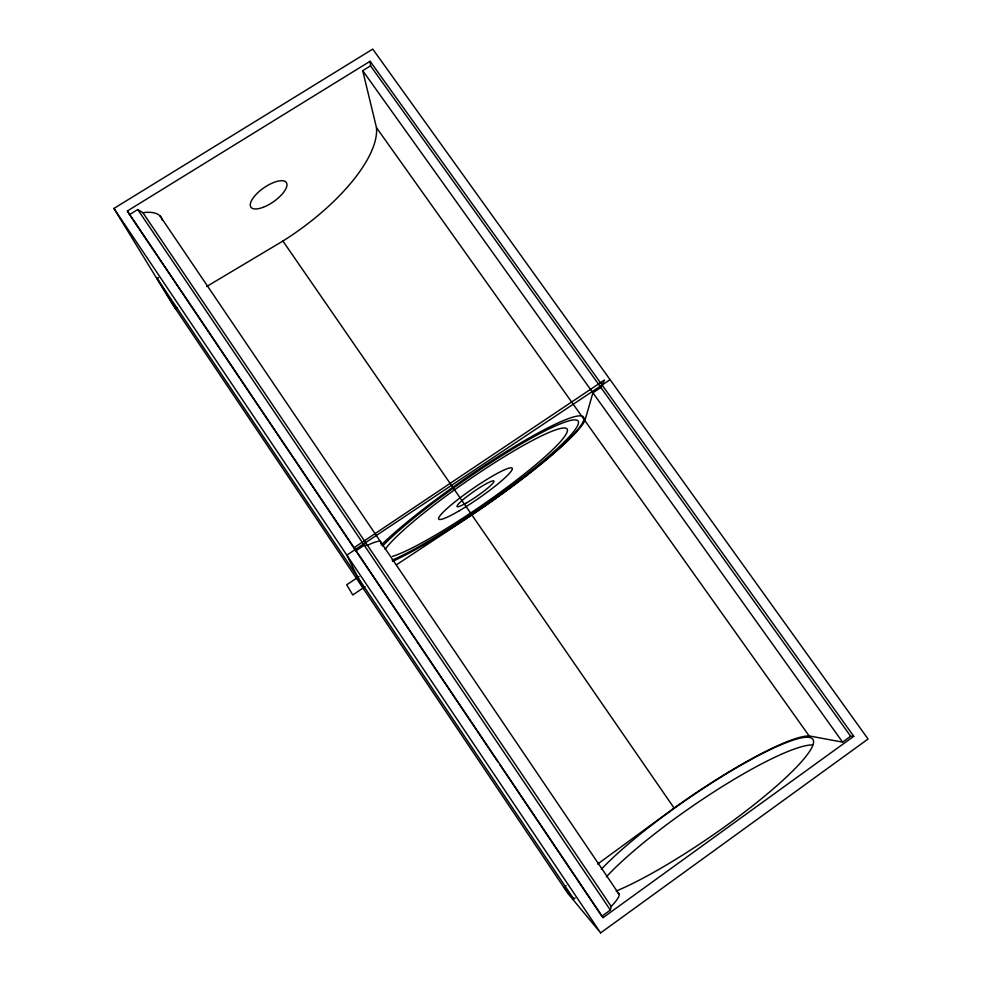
<?xml version="1.0" encoding="UTF-8"?>
<svg xmlns="http://www.w3.org/2000/svg" width="982" height="982" viewBox="0 0 982 982"><rect width="100%" height="100%" fill="white"/><g stroke="black" fill="none" stroke-linecap="round" stroke-linejoin="round"><path stroke-width="1.47" d="M499.617 764.389L601.819 916.218L610.338 910.056L611.197 906.447A50.954 8.74 -35.8 0 0 617.433 892.785M597.596 864.086L674.094 808.076A139.996 22.439 -34.6 0 1 809.143 735.911L842.581 742.122L850.658 736.267L853.763 736.304L370.116 61.265L127.378 210.97L128.851 213.475M602.457 916.918L603.108 917.618L853.763 736.304M600.603 932.9L868.063 739.029L372.755 49.1L113.937 208.442L172.844 304.751L567.903 893.448L600.603 932.9L113.937 208.442M566.013 885.592L563.828 887.151L573.733 898.996L575.145 897.978M359.044 576.532L346.72 584.781L352.759 594.957L365.046 586.708M610.08 379.678L346.842 555.137L363.512 588.881M396.433 564.785L471.912 514.998A134.755 17.124 -34.7 0 0 584.891 420.664L592.919 392.8L600.886 387.485L604.507 379.985L354.404 547.477L355.865 550.841L364.236 545.255L367.44 545.329A48.867 6.641 -33.8 0 1 380.77 543.328M177.288 307.562L175.594 308.63L157.157 278.446L158.519 277.587M129.121 213.929L129.526 214.616L137.75 209.534L142.93 212.713A47.013 19.701 -31.6 0 1 162.361 220.349M809.143 735.911L376.487 127.672L362.702 70.679L370.545 65.843L370.116 61.265M206.723 286.486L282.914 241.044A129.906 51.138 -34.8 0 0 376.487 127.672M370.545 65.843L850.658 736.267M362.702 70.679L842.581 742.122M282.914 241.044L674.094 808.076M160.029 215.93L619.151 894.271M142.93 212.713L611.197 906.447M137.75 209.534L610.338 910.056M127.378 210.97L603.108 917.618M129.526 214.616L239.534 378.045M240.394 379.31L267.976 420.296M268.822 421.536L415.423 639.307M416.258 640.559L476.233 729.651M477.068 730.89L497.948 761.909M157.157 278.446L573.733 898.996M601.303 869.291A137.64 22.058 -34.6 0 1 766.537 751.451A137.64 22.058 -34.6 0 1 784.913 778.456A137.64 22.058 -34.6 0 1 616.119 891.067M606.397 876.803A137.762 23.04 -34.6 0 1 715.841 790.633A137.762 23.04 -34.6 0 1 812.789 744.933M381.151 545.084A132.496 16.829 -34.7 0 1 540.53 431.699A132.496 16.829 -34.7 0 1 554.879 452.125A132.496 16.829 -34.7 0 1 392.616 561.385M382.599 545.98A125.696 15.957 -34.7 0 1 535.472 435.898A125.696 15.957 -34.7 0 1 549.036 455.906A125.696 15.957 -34.7 0 1 392.174 560.108M385.116 549.355A112.132 14.227 -34.7 0 1 521.737 446.356A112.132 14.227 -34.7 0 1 538.345 462.547A112.132 14.227 -34.7 0 1 392.37 556.426M263.066 207.337A21.555 8.445 -34.8 0 0 286.548 182.91A21.555 8.445 -34.8 0 0 256.253 194.264A21.555 8.445 -34.8 0 0 263.066 207.337M459.404 510.689A44.73 5.659 -34.7 0 0 512.26 468.291A44.73 5.659 -34.7 0 0 454.666 502.06A44.73 5.659 -34.7 0 0 459.404 510.689M466.597 502.821A22.353 2.823 -34.7 0 0 493.971 481.266A22.353 2.823 -34.7 0 0 465.984 497.297A22.353 2.823 -34.7 0 0 466.597 502.821"/></g></svg>
